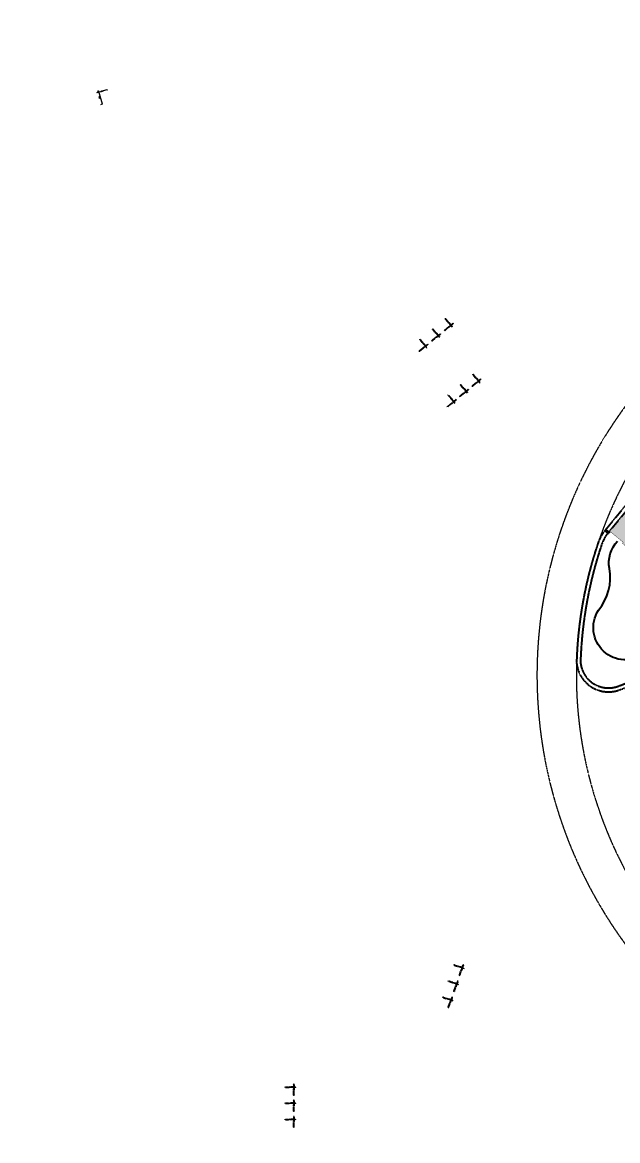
# Model space of a CAD drawing. Header units: millimetres. Extents: x -1307397 to 11565522512, y -626897 to 1138105.
# Drawn here: x -202565 to -111836, y -1316 to 169175 of the extents above; entities that cross this region are included whole.
import ezdxf

# ---------------------------------------------------------------- set-up
doc = ezdxf.new("R2010")
doc.units = ezdxf.units.MM
doc.header["$MEASUREMENT"] = 0
for name, pattern in [('HIDDEN', [0.375, 0.25, -0.125]), ('Xref_NT1+NT2_MBDV Cot vach_220729$0$CENTERX2', [4, 2.5, -0.5, 0.5, -0.5]), ('Xref_NT1+NT2_MBDV Cot vach_220729$0$DASH', [0.35, 0.25, -0.1]), ('Xref_NT1+NT2_MBDV Cot vach_220729$0$HIDDEN', [0.375, 0.25, -0.125]), ('Xref_NT1+NT2_MBDV Cot vach_220729$0$PHANTOMX2', [5, 2.5, -0.5, 0.5, -0.5, 0.5, -0.5])]:
    doc.linetypes.add(name, pattern=pattern)
for name, color, linetype in [('A-FLOR-STRS', 1, 'Continuous'), ('KT-Net manh', 139, 'Continuous'), ('KT-Noi that', 32, 'Continuous'), ('KT-Tuong', 1, 'Continuous'), ('Xref_NT1+NT2_MBDV Cot vach_220729$0$ccu12-Thay', 7, 'Continuous'), ('Xref_NT1+NT2_MBDV Cot vach_220729$0$KC-Betong', 6, 'Continuous'), ('Xref_NT1+NT2_MBDV Cot vach_220729$0$KT-Net manh', 139, 'Continuous'), ('Xref_ST_MBDV Cot vach 30.7.2022$0$ST_MBDV Cot vach 220803$0$Xref_ST_MBDV Cot vach 30.7.2022$0$KT-Tuong', 1, 'Continuous')]:
    doc.layers.add(name, color=color, linetype=linetype)
for name, color, linetype, lineweight in [('Xref_NT1+NT2_MBDV Cot vach_220729$0$KT-Noi that', 36, 'Continuous', 9), ('Xref_NT1+NT2_MBDV Cot vach_220729$0$Level 15', 7, 'Continuous', 0), ('Xref_ST_MBDV Cot vach 30.7.2022$0$KT-Noi that', 36, 'Continuous', 9)]:
    doc.layers.add(name, color=color, linetype=linetype, lineweight=lineweight)
doc.styles.add('DIM', font='vnsimli.shx', dxfattribs={"width": 0.7})
doc.styles.add('Xref_NT1+NT2_MBDV Cot vach_220729$0$DIM', font='vnsimli.shx', dxfattribs={"width": 0.7})
doc.styles.add('Xref_NT1+NT2_MBDV Cot vach_220729$0$xref.N.Cot vach tang N2$0$DIM', font='vnsimli.shx', dxfattribs={"width": 0.7})
doc.styles.add('Xref_ST_MBDV Cot vach 30.7.2022$0$DIM', font='vnsimli.shx', dxfattribs={"width": 0.7})
doc.dimstyles.new('CCU 1-100 A1', dxfattribs={"dimscale": 100, "dimtxt": 2.2, "dimasz": 1, "dimexe": 1, "dimexo": 0, "dimgap": 1, "dimtad": 1, "dimdec": 0, "dimdsep": 46, "dimtxsty": 'DIM', "dimblk1": 'ARCHTICK', "dimblk2": 'ARCHTICK', "dimsah": 1, "dimcen": 0, "dimdle": 1, "dimclrd": 256, "dimclre": 256, "dimclrt": 31, "dimadec": 0, "dimazin": 0, "dimtfac": 1, "dimtdec": 0, "dimtix": 1, "dimtmove": 2, "dimatfit": 3, "dimldrblk": 'ARCHTICK', "dimfxl": 8, "dimtolj": 1, "dimarcsym": 0})
doc.dimstyles.new('Xref_NT1+NT2_MBDV Cot vach_220729$0$CCU 1-100 A1', dxfattribs={"dimscale": 100, "dimtxt": 2.2, "dimasz": 1, "dimexe": 1, "dimexo": 0, "dimgap": 1, "dimtad": 1, "dimdec": 0, "dimdsep": 46, "dimtxsty": 'Xref_NT1+NT2_MBDV Cot vach_220729$0$DIM', "dimblk1": 'Xref_NT1+NT2_MBDV Cot vach_220729$0$_ARCHTICK', "dimblk2": 'Xref_NT1+NT2_MBDV Cot vach_220729$0$_ARCHTICK', "dimsah": 1, "dimcen": 0, "dimdle": 1, "dimclrd": 256, "dimclre": 256, "dimclrt": 31, "dimadec": 0, "dimazin": 0, "dimtfac": 1, "dimtdec": 0, "dimtix": 1, "dimtmove": 2, "dimatfit": 3, "dimldrblk": 'Xref_NT1+NT2_MBDV Cot vach_220729$0$_ARCHTICK', "dimfxl": 8, "dimtolj": 1, "dimarcsym": 0})
doc.dimstyles.new('Xref_NT1+NT2_MBDV Cot vach_220729$0$xref.N.Cot vach tang N2$0$CCU 1-100 A1', dxfattribs={"dimscale": 100, "dimtxt": 2.2, "dimasz": 1, "dimexe": 1, "dimexo": 0, "dimgap": 1, "dimtad": 1, "dimdec": 0, "dimdsep": 46, "dimtxsty": 'Xref_NT1+NT2_MBDV Cot vach_220729$0$xref.N.Cot vach tang N2$0$DIM', "dimblk1": 'Xref_NT1+NT2_MBDV Cot vach_220729$0$xref.N.Cot vach tang N2$0$_ARCHTICK', "dimblk2": 'Xref_NT1+NT2_MBDV Cot vach_220729$0$xref.N.Cot vach tang N2$0$_ARCHTICK', "dimsah": 1, "dimcen": 0, "dimdle": 1, "dimclrd": 256, "dimclre": 256, "dimclrt": 31, "dimadec": 0, "dimazin": 0, "dimtfac": 1, "dimtdec": 0, "dimtix": 1, "dimtmove": 2, "dimatfit": 3, "dimldrblk": 'Xref_NT1+NT2_MBDV Cot vach_220729$0$xref.N.Cot vach tang N2$0$_ARCHTICK', "dimfxl": 8, "dimtolj": 1, "dimarcsym": 0})
doc.dimstyles.new('Xref_ST_MBDV Cot vach 30.7.2022$0$CCU 1-100 A1', dxfattribs={"dimscale": 100, "dimtxt": 2.2, "dimasz": 1, "dimexe": 1, "dimexo": 0, "dimgap": 1, "dimtad": 1, "dimdec": 0, "dimdsep": 46, "dimtxsty": 'Xref_ST_MBDV Cot vach 30.7.2022$0$DIM', "dimblk1": 'Xref_ST_MBDV Cot vach 30.7.2022$0$_ARCHTICK', "dimblk2": 'Xref_ST_MBDV Cot vach 30.7.2022$0$_ARCHTICK', "dimsah": 1, "dimcen": 0, "dimdle": 1, "dimclrd": 256, "dimclre": 256, "dimclrt": 31, "dimadec": 0, "dimazin": 0, "dimtfac": 1, "dimtdec": 0, "dimtix": 1, "dimtmove": 2, "dimatfit": 3, "dimldrblk": 'Xref_ST_MBDV Cot vach 30.7.2022$0$_ARCHTICK', "dimfxl": 8, "dimtolj": 1, "dimarcsym": 0})

# ---------------------------------------------------------------- blocks, each defined once
blk = doc.blocks.new('Xref_NT1+NT2_MBDV Cot vach_220729$0$Luoi truc NT')
at = {"layer": 'Xref_NT1+NT2_MBDV Cot vach_220729$0$Level 15', "color": 240, "linetype": 'Xref_NT1+NT2_MBDV Cot vach_220729$0$DASH', "lineweight": 13, "ltscale": 10, "true_color": 0xed1f24, "elevation": 0, "flags": 128}
blk.add_lwpolyline([(1348755, 125791), (1343211, 146894), (1334802, 149799), (1323306, 141086), (1299857, 123195), (1276240, 106123, 0.6850113), (1309559, -18492), (1330348, -20692), (1371996, -19376), (1378307, -11303), (1348755, 125791)], format="xyb", close=True, dxfattribs=at)
at = {"layer": 'Xref_NT1+NT2_MBDV Cot vach_220729$0$Level 15', "color": 152, "linetype": 'Xref_NT1+NT2_MBDV Cot vach_220729$0$DASH', "lineweight": 13, "ltscale": 10, "true_color": 0x2776bb, "elevation": 0, "flags": 128}
blk.add_lwpolyline([(1342918, 124396), (1338222, 142269), (1335872, 143081), (1326938, 136310), (1303434, 118378), (1279767, 101270, 0.684877), (1310199, -12526), (1330570, -14682), (1368999, -13468), (1371849, -9821)], format="xyb", close=True, dxfattribs=at)
blk = doc.blocks.new('Xref_NT1+NT2_MBDV Cot vach_220729$0$xref.N.Cot vach tang N2$0$_Open90')
at = {"color": 0, "linetype": 'ByBlock', "lineweight": -2}
for p, q in [((0, 0), (-1, 0)), ((-0.5, 0.5), (0, 0)), ((0, 0), (-0.5, -0.5))]:
    blk.add_line(p, q, dxfattribs=at)
blk = doc.blocks.new('*D53')
at = {"layer": 'Defpoints', "color": 0, "transparency": 16777216}
for p in [(-424, -515), (-353, -515, 0), (-353, -2115, 0)]:
    blk.add_point(p, dxfattribs=at)
at = {"layer": 'Xref_NT1+NT2_MBDV Cot vach_220729$0$KT-Noi that', "color": 5, "transparency": 16777216}
for p, q in [((-353, -515), (-474, -515)), ((-424, -565), (-424, -1155)), ((-424, -2065), (-424, -1512)), ((-353, -2115), (-474, -2115))]:
    blk.add_line(p, q, dxfattribs=at)
at = {"layer": 'Xref_NT1+NT2_MBDV Cot vach_220729$0$KT-Noi that', "color": 5, "transparency": 16777216, "xscale": 50, "yscale": 50, "zscale": 50}
for p, rotation in [((-424, -515), 90), ((-424, -2115), 270)]:
    blk.add_blockref('Xref_NT1+NT2_MBDV Cot vach_220729$0$xref.N.Cot vach tang N2$0$_Open90', p, dxfattribs=dict(at, rotation=rotation))
at = {"layer": 'Xref_NT1+NT2_MBDV Cot vach_220729$0$KT-Noi that', "color": 5, "transparency": 16777216, "insert": (-424, -1333), "char_height": 110, "attachment_point": 5, "rotation": 90, "style": 'Xref_NT1+NT2_MBDV Cot vach_220729$0$xref.N.Cot vach tang N2$0$DIM'}
blk.add_mtext('\\A1;1600', dxfattribs=at)
blk = doc.blocks.new('Xref_NT1+NT2_MBDV Cot vach_220729$0$xref.N.Cot vach tang N2$0$_ARCHTICK')
at = {"color": 0, "linetype": 'ByBlock', "const_width": 0.15}
blk.add_lwpolyline([(-0.5, -0.5), (0.5, 0.5)], dxfattribs=at)
blk = doc.blocks.new('*D54')
at = {"layer": 'Defpoints', "color": 0, "transparency": 16777216}
for p in [(-2310, -615), (-2310, -827), (-210, -615)]:
    blk.add_point(p, dxfattribs=at)
at = {"layer": 'Xref_NT1+NT2_MBDV Cot vach_220729$0$KT-Noi that', "color": 5, "transparency": 16777216}
for p, q in [((-2310, -615), (-2310, -877)), ((-260, -827), (-2260, -827)), ((-210, -615), (-210, -877))]:
    blk.add_line(p, q, dxfattribs=at)
at = {"layer": 'Xref_NT1+NT2_MBDV Cot vach_220729$0$KT-Noi that', "color": 5, "transparency": 16777216, "xscale": 50, "yscale": 50, "zscale": 50, "rotation": 180}
blk.add_blockref('Xref_NT1+NT2_MBDV Cot vach_220729$0$xref.N.Cot vach tang N2$0$_Open90', (-2310, -827), dxfattribs=at)
at = {"layer": 'Xref_NT1+NT2_MBDV Cot vach_220729$0$KT-Noi that', "color": 5, "transparency": 16777216, "xscale": 50, "yscale": 50, "zscale": 50}
blk.add_blockref('Xref_NT1+NT2_MBDV Cot vach_220729$0$xref.N.Cot vach tang N2$0$_Open90', (-210, -827), dxfattribs=at)
at = {"layer": 'Xref_NT1+NT2_MBDV Cot vach_220729$0$KT-Noi that', "color": 5, "transparency": 16777216, "insert": (-1260, -722), "char_height": 110, "attachment_point": 5, "style": 'Xref_NT1+NT2_MBDV Cot vach_220729$0$xref.N.Cot vach tang N2$0$DIM'}
blk.add_mtext('\\A1;2100', dxfattribs=at)
blk = doc.blocks.new('Xref_NT1+NT2_MBDV Cot vach_220729$0$_Open90')
at = {"color": 0, "linetype": 'ByBlock', "lineweight": -2}
for p, q in [((0, 0), (-1, 0)), ((-0.5, 0.5), (0, 0)), ((0, 0), (-0.5, -0.5))]:
    blk.add_line(p, q, dxfattribs=at)
blk = doc.blocks.new('*D103')
at = {"layer": 'Defpoints', "color": 5, "transparency": 16777216}
for p, q in [((1162, 1565), (1450, 1913)), ((2054, 2644), (1677, 2188)), ((2154, 2626), (2047, 2714)), ((1170, 1493), (1092, 1558))]:
    blk.add_line(p, q, dxfattribs=at)
at = {"layer": 'Defpoints', "color": 0, "transparency": 16777216}
for p in [(2154, 2626, 0), (1130, 1526), (1170, 1493, 0)]:
    blk.add_point(p, dxfattribs=at)
at = {"layer": 'Defpoints', "color": 5, "transparency": 16777216, "xscale": 50, "yscale": 50, "zscale": 50}
for p, rotation in [((2086, 2683), 50.44882673748346), ((1130, 1526), 230.4488267374834)]:
    blk.add_blockref('Xref_NT1+NT2_MBDV Cot vach_220729$0$_Open90', p, dxfattribs=dict(at, rotation=rotation))
at = {"layer": 'Defpoints', "color": 5, "transparency": 16777216, "insert": (1563, 2050), "char_height": 110, "attachment_point": 5, "rotation": 50.44883, "style": 'Xref_NT1+NT2_MBDV Cot vach_220729$0$DIM'}
blk.add_mtext('\\A1;1500', dxfattribs=at)
blk = doc.blocks.new('Xref_NT1+NT2_MBDV Cot vach_220729$0$_ARCHTICK')
at = {"color": 0, "linetype": 'ByBlock', "const_width": 0.15}
blk.add_lwpolyline([(-0.5, -0.5), (0.5, 0.5)], dxfattribs=at)
blk = doc.blocks.new('*D104')
at = {"layer": 'Defpoints', "color": 5, "transparency": 16777216}
for p, q in [((1679, 2825), (1602, 2732)), ((1672, 2738), (2113, 2374)), ((2829, 1783), (2388, 2147)), ((2913, 1806), (2836, 1713))]:
    blk.add_line(p, q, dxfattribs=at)
at = {"layer": 'Defpoints', "color": 0, "transparency": 16777216}
for p in [(1679, 2825, 0), (2868, 1751), (2913, 1806, 0)]:
    blk.add_point(p, dxfattribs=at)
at = {"layer": 'Defpoints', "color": 5, "transparency": 16777216, "xscale": 50, "yscale": 50, "zscale": 50}
for p, rotation in [((1634, 2770), 140.4488267374835), ((2868, 1751), 320.4488267374835)]:
    blk.add_blockref('Xref_NT1+NT2_MBDV Cot vach_220729$0$_Open90', p, dxfattribs=dict(at, rotation=rotation))
at = {"layer": 'Defpoints', "color": 5, "transparency": 16777216, "insert": (2251, 2261), "char_height": 110, "attachment_point": 5, "rotation": 320.44883, "style": 'Xref_NT1+NT2_MBDV Cot vach_220729$0$DIM'}
blk.add_mtext('\\A1;1600', dxfattribs=at)
blk = doc.blocks.new('_Open90')
at = {"color": 0, "linetype": 'ByBlock', "lineweight": -2}
for p, q in [((0, 0), (-1, 0)), ((-0.5, 0.5), (0, 0)), ((0, 0), (-0.5, -0.5))]:
    blk.add_line(p, q, dxfattribs=at)
blk = doc.blocks.new('*D79')
at = {"layer": 'Defpoints', "color": 5, "transparency": 16777216}
for p, q in [((-2230, 1494), (-2230, 1596)), ((-2180, 1546), (-1728, 1546)), ((-780, 1546), (-1372, 1546)), ((-730, 1457), (-730, 1596))]:
    blk.add_line(p, q, dxfattribs=at)
at = {"layer": 'Defpoints', "color": 0, "transparency": 16777216}
for p in [(-2230, 1546), (-2230, 1494, 0), (-730, 1457, 0)]:
    blk.add_point(p, dxfattribs=at)
at = {"layer": 'Defpoints', "color": 5, "transparency": 16777216, "xscale": 50, "yscale": 50, "zscale": 50, "rotation": 180}
blk.add_blockref('_Open90', (-2230, 1546), dxfattribs=at)
at = {"layer": 'Defpoints', "color": 5, "transparency": 16777216, "xscale": 50, "yscale": 50, "zscale": 50}
blk.add_blockref('_Open90', (-730, 1546), dxfattribs=at)
at = {"layer": 'Defpoints', "color": 5, "transparency": 16777216, "insert": (-1550, 1546), "char_height": 110, "attachment_point": 5, "style": 'DIM'}
blk.add_mtext('\\A1;1500', dxfattribs=at)
blk = doc.blocks.new('_ARCHTICK')
at = {"color": 0, "linetype": 'ByBlock', "const_width": 0.15}
blk.add_lwpolyline([(-0.5, -0.5), (0.5, 0.5)], dxfattribs=at)
blk = doc.blocks.new('*D80')
at = {"layer": 'Defpoints', "color": 5, "transparency": 16777216}
for p, q in [((-879, 1950), (-1000, 1950)), ((-950, 1900), (-950, 1328)), ((-879, 350), (-1000, 350)), ((-950, 400), (-950, 972))]:
    blk.add_line(p, q, dxfattribs=at)
at = {"layer": 'Defpoints', "color": 0, "transparency": 16777216}
for p in [(-879, 1950, 0), (-950, 350), (-879, 350, 0)]:
    blk.add_point(p, dxfattribs=at)
at = {"layer": 'Defpoints', "color": 5, "transparency": 16777216, "xscale": 50, "yscale": 50, "zscale": 50}
for p, rotation in [((-950, 1950), 90), ((-950, 350), 270)]:
    blk.add_blockref('_Open90', p, dxfattribs=dict(at, rotation=rotation))
at = {"layer": 'Defpoints', "color": 5, "transparency": 16777216, "insert": (-950, 1150), "char_height": 110, "attachment_point": 5, "rotation": 90, "style": 'DIM'}
blk.add_mtext('\\A1;1600', dxfattribs=at)
blk = doc.blocks.new('Xref_ST_MBDV Cot vach 30.7.2022$0$_Open90')
at = {"color": 0, "linetype": 'ByBlock', "lineweight": -2}
for p, q in [((0, 0), (-1, 0)), ((-0.5, 0.5), (0, 0)), ((0, 0), (-0.5, -0.5))]:
    blk.add_line(p, q, dxfattribs=at)
blk = doc.blocks.new('*D28')
at = {"layer": 'Defpoints', "color": 5, "transparency": 16777216}
for p, q in [((-2230, 1494), (-2230, 1596)), ((-2180, 1546), (-1728, 1546)), ((-780, 1546), (-1372, 1546)), ((-730, 1457), (-730, 1596))]:
    blk.add_line(p, q, dxfattribs=at)
at = {"layer": 'Defpoints', "color": 0, "transparency": 16777216}
for p in [(-2230, 1546), (-2230, 1494, 0), (-730, 1457, 0)]:
    blk.add_point(p, dxfattribs=at)
at = {"layer": 'Defpoints', "color": 5, "transparency": 16777216, "xscale": 50, "yscale": 50, "zscale": 50, "rotation": 180}
blk.add_blockref('Xref_ST_MBDV Cot vach 30.7.2022$0$_Open90', (-2230, 1546), dxfattribs=at)
at = {"layer": 'Defpoints', "color": 5, "transparency": 16777216, "xscale": 50, "yscale": 50, "zscale": 50}
blk.add_blockref('Xref_ST_MBDV Cot vach 30.7.2022$0$_Open90', (-730, 1546), dxfattribs=at)
at = {"layer": 'Defpoints', "color": 5, "transparency": 16777216, "insert": (-1550, 1546), "char_height": 110, "attachment_point": 5, "style": 'Xref_ST_MBDV Cot vach 30.7.2022$0$DIM'}
blk.add_mtext('\\A1;1500', dxfattribs=at)
blk = doc.blocks.new('Xref_ST_MBDV Cot vach 30.7.2022$0$_ARCHTICK')
at = {"color": 0, "linetype": 'ByBlock', "const_width": 0.15}
blk.add_lwpolyline([(-0.5, -0.5), (0.5, 0.5)], dxfattribs=at)
blk = doc.blocks.new('*D29')
at = {"layer": 'Defpoints', "color": 5, "transparency": 16777216}
for p, q in [((-879, 1950), (-1000, 1950)), ((-950, 1900), (-950, 1328)), ((-879, 350), (-1000, 350)), ((-950, 400), (-950, 972))]:
    blk.add_line(p, q, dxfattribs=at)
at = {"layer": 'Defpoints', "color": 0, "transparency": 16777216}
for p in [(-879, 1950, 0), (-950, 350), (-879, 350, 0)]:
    blk.add_point(p, dxfattribs=at)
at = {"layer": 'Defpoints', "color": 5, "transparency": 16777216, "xscale": 50, "yscale": 50, "zscale": 50}
for p, rotation in [((-950, 1950), 90), ((-950, 350), 270)]:
    blk.add_blockref('Xref_ST_MBDV Cot vach 30.7.2022$0$_Open90', p, dxfattribs=dict(at, rotation=rotation))
at = {"layer": 'Defpoints', "color": 5, "transparency": 16777216, "insert": (-950, 1150), "char_height": 110, "attachment_point": 5, "rotation": 90, "style": 'Xref_ST_MBDV Cot vach 30.7.2022$0$DIM'}
blk.add_mtext('\\A1;1600', dxfattribs=at)
blk = doc.blocks.new('Xref_NT1+NT2_MBDV Cot vach_220729$0$TMCC')
at = {"layer": 'Xref_NT1+NT2_MBDV Cot vach_220729$0$KT-Noi that', "color": 5}
dim = blk.add_linear_dim(base=(-2310, -826.7, 0), p1=(-210, -615, 0), p2=(-2310, -615, 0), angle=180, dimstyle='Xref_NT1+NT2_MBDV Cot vach_220729$0$xref.N.Cot vach tang N2$0$CCU 1-100 A1', override={"dimscale": 50, "dimblk1": 'Xref_NT1+NT2_MBDV Cot vach_220729$0$xref.N.Cot vach tang N2$0$_Open90', "dimblk2": 'Xref_NT1+NT2_MBDV Cot vach_220729$0$xref.N.Cot vach tang N2$0$_Open90', "dimclrd": 5, "dimclre": 5, "dimclrt": 5, "dimlwd": 65535, "dimlwe": 65535}, dxfattribs=at)
dim.commit()
dim.dimension.update_dxf_attribs({"geometry": '*D54', "text_midpoint": (-1260, -721.7, 0)})
dim = blk.add_linear_dim(base=(-424.2, -515, 0), p1=(-353.1, -2115, 0), p2=(-353.1, -515, 0), angle=270, dimstyle='Xref_NT1+NT2_MBDV Cot vach_220729$0$xref.N.Cot vach tang N2$0$CCU 1-100 A1', override={"dimscale": 50, "dimblk1": 'Xref_NT1+NT2_MBDV Cot vach_220729$0$xref.N.Cot vach tang N2$0$_Open90', "dimblk2": 'Xref_NT1+NT2_MBDV Cot vach_220729$0$xref.N.Cot vach tang N2$0$_Open90', "dimclrd": 5, "dimclre": 5, "dimclrt": 5, "dimlwd": 65535, "dimlwe": 65535}, dxfattribs=at)
dim.commit()
dim.dimension.update_dxf_attribs({"geometry": '*D53', "text_midpoint": (-424.2, -1333.3, 0), "dimtype": 128})
blk = doc.blocks.new('A$C4DAF2025')
at = {"layer": 'Xref_NT1+NT2_MBDV Cot vach_220729$0$KT-Net manh'}
for p, q in [((-31.8, 1617, 0), (552.4, 1134.5, 0)), ((-20.4, 1630.9, 0), (554.5, 1156.1, 0)), ((552.4, 1134.5, 0), (554.3, 1136.8, 0)), ((554.3, 1136.8, 0), (556.7, 1134.9, 0)), ((813.5, 1372.8, 0), (554.5, 1156.1, 0)), ((827.7, 1361.1, 0), (556.7, 1134.9, 0)), ((762.6, 1479.7, 0), (1765, 651.9, 0)), ((1636.2, 693.4, 0), (1465.3, 384.5, 0)), ((1467.6, 382.6, 0), (1465.3, 384.5, 0)), ((1465.7, 380.3, 0), (1467.6, 382.6, 0)), ((1972.9, -38.6, 0), (1465.7, 380.3, 0)), ((1650.4, 681.7, 0), (1486.6, 386.4, 0)), ((1984.4, -24.7, 0), (1486.6, 386.4, 0))]:
    blk.add_line(p, q, dxfattribs=at)
at = {"layer": 'Xref_NT1+NT2_MBDV Cot vach_220729$0$KT-Net manh', "const_width": 2, "elevation": 0}
for points in [[(554.3, 1136.8), (554.5, 1156.1)], [(1467.6, 382.6), (1486.6, 386.4)]]:
    blk.add_lwpolyline(points, dxfattribs=at)
at = {"layer": 'Xref_NT1+NT2_MBDV Cot vach_220729$0$KT-Net manh', "ltscale": 2, "elevation": 0}
for points in [[(833.3, 1408.3), (839.7, 1416), (878.3, 1384.2), (846.4, 1345.7), (807.9, 1377.5), (814.2, 1385.2), (821.9, 1378.8), (820.9, 1377.6), (814.4, 1382.9), (810.1, 1377.7), (846.2, 1347.9), (876, 1384), (839.9, 1413.8), (835.6, 1408.5), (842.1, 1403.2), (841, 1402)], [(1681.5, 707.9), (1687.9, 715.6), (1649.3, 747.4), (1617.5, 708.9), (1656, 677), (1662.4, 684.8), (1654.7, 691.1), (1653.7, 689.9), (1660.1, 684.5), (1655.8, 679.3), (1619.7, 709.1), (1649.5, 745.2), (1685.6, 715.4), (1681.3, 710.1), (1674.8, 715.5), (1673.8, 714.3)]]:
    blk.add_lwpolyline(points, close=True, dxfattribs=at)
at = {"layer": 'Xref_NT1+NT2_MBDV Cot vach_220729$0$KT-Noi that', "linetype": 'Continuous', "ltscale": 2}
for p, q in [((610.4, 1735.1), (572.2, 1688.9)), ((2044.5, 550.7), (610.4, 1735.1)), ((629.5, 1758.3), (667.7, 1804.5)), ((2063.6, 573.9), (629.5, 1758.3)), ((2101.9, 620.1), (667.7, 1804.5)), ((744, 1741.5), (1769.2, 2982.9)), ((818.9, 1783.4), (1774, 2940)), ((818.9, 1783.4), (1050.2, 1592.4)), ((1769.2, 2982.9), (3050.7, 1924.6)), ((1774, 2940), (3007.7, 1921.2)), ((2025.5, 683.2), (3050.7, 1924.6)), ((2052.6, 764.6), (3007.7, 1921.2)), ((572.2, 1688.9), (865.2, 1446.9)), ((911.8, 1471.9), (892.5, 1448.6)), ((1709.9, 773.6), (892.5, 1448.6)), ((1678, 782.1), (906.9, 1418.9)), ((1729.1, 797), (911.8, 1471.9)), ((955.8, 1517.3), (977.4, 1543.5)), ((1765.4, 848.7), (955.8, 1517.3)), ((1787, 874.9), (977.4, 1543.5)), ((999.2, 1530.7), (1050.2, 1592.4)), ((1320.5, 1134.4), (1301.2, 1111.1)), ((1382.2, 1209.2), (1360.6, 1183)), ((1729.1, 797), (1709.9, 773.6)), ((2006.3, 504.5), (1713.3, 746.4)), ((1765.4, 848.7), (1787, 874.9)), ((1770.3, 893.9), (1821.2, 955.6)), ((2052.6, 764.6), (1821.2, 955.6)), ((2044.5, 550.7), (2006.3, 504.5)), ((2063.6, 573.9), (2101.9, 620.1))]:
    blk.add_line(p, q, dxfattribs=at)
at = {"layer": 'Xref_NT1+NT2_MBDV Cot vach_220729$0$KT-Noi that', "linetype": 'Xref_NT1+NT2_MBDV Cot vach_220729$0$HIDDEN', "ltscale": 500}
for p, q in [((705.8, 1695.2), (3050.7, 1924.6)), ((1987.3, 636.9), (1769.2, 2982.9)), ((3041.7, 2197.9), (2265, 2670.7)), ((2347.7, 2771), (2958.9, 2097.7))]:
    blk.add_line(p, q, dxfattribs=at)
at = {"layer": 'Xref_NT1+NT2_MBDV Cot vach_220729$0$KT-Noi that', "linetype": 'Continuous'}
for p, q in [((1135.8, 2374.4), (1159.6, 2403.4)), ((1139.6, 2371.3), (1135.8, 2374.4)), ((1143.8, 2371.7), (1165, 2392.4)), ((1183.5, 2432.3), (1159.6, 2403.4)), ((1179.8, 2384), (1169.2, 2392.8)), ((1187.8, 2424.9), (1171.4, 2400.2)), ((1182.4, 2387.2), (1171.8, 2396)), ((1203.5, 2360.7), (1181.1, 2379.1)), ((1187.4, 2429.1), (1183.5, 2432.3)), ((1209.9, 2368.4), (1187.5, 2386.8)), ((1204.9, 2360.8), (1207.4, 2363.9)), ((1210, 2367), (1207.4, 2363.9)), ((2232.4, 2725.5), (2250.9, 2748)), ((2234.9, 2723.5), (2232.4, 2725.5)), ((2234.9, 2723.5), (2253.4, 2745.9)), ((2296.3, 2718.5), (2262.1, 2746.8)), ((2298.4, 2721), (2264.1, 2749.2)), ((2287.8, 2792.6), (2269.3, 2770.2)), ((2304.8, 2728.7), (2270.5, 2756.9)), ((2290.3, 2790.6), (2271.7, 2768.1)), ((2306.8, 2731.1), (2272.6, 2759.4)), ((2290.3, 2790.6), (2287.8, 2792.6)), ((2305.2, 2724.4), (2302.6, 2721.4)), ((2307.6, 2722.4), (2305.1, 2719.3)), ((3001.6, 2149.3), (2999, 2146.2)), ((2999.9, 2137.5), (3034.1, 2109.2)), ((3004, 2147.3), (3001.5, 2144.2)), ((3001.9, 2140), (3036.1, 2111.7)), ((3008.3, 2147.7), (3042.5, 2119.4)), ((3010.3, 2150.1), (3044.5, 2121.9)), ((3016.4, 2078.1), (3034.9, 2100.5)), ((3018.9, 2076), (3037.4, 2098.5)), ((3071.8, 2145.1), (3053.3, 2122.7)), ((3074.3, 2143.1), (3055.7, 2120.7)), ((2546.5, 1252.8), (2549.1, 1255.9)), ((2546.7, 1251.4), (2569, 1232.9)), ((2551.6, 1259), (2549.1, 1255.9)), ((2553, 1259.1), (2575.4, 1240.7)), ((2568.8, 1194.9), (2585.1, 1219.6)), ((2569.2, 1190.7), (2573, 1187.5)), ((2573, 1187.5), (2596.9, 1216.4)), ((2574.1, 1232.6), (2584.7, 1223.8)), ((2576.7, 1235.8), (2587.3, 1227)), ((2612.7, 1248.1), (2591.6, 1227.4)), ((2620.8, 1245.3), (2596.9, 1216.4)), ((2616.9, 1248.5), (2620.8, 1245.3))]:
    blk.add_line(p, q, dxfattribs=at)
at = {"layer": 'Xref_NT1+NT2_MBDV Cot vach_220729$0$KT-Noi that', "linetype": 'Xref_NT1+NT2_MBDV Cot vach_220729$0$CENTERX2'}
for p, q in [((2053.9, 2157.7), (2184.5, 2049.8)), ((1633.7, 1648.8), (1764.2, 1540.9))]:
    blk.add_line(p, q, dxfattribs=at)
at = {"layer": 'Xref_NT1+NT2_MBDV Cot vach_220729$0$KT-Noi that', "linetype": 'Xref_NT1+NT2_MBDV Cot vach_220729$0$PHANTOMX2'}
for points in [[(1786.8, 1755.7), (1842.3, 1709.9), (1613.1, 1432.3), (1557.6, 1478.1)], [(2207.1, 2264.6), (2262.6, 2218.8), (2033.4, 1941.2), (1977.9, 1987)], [(2522, 2589.4), (2830.5, 2334.7), (2784.6, 2279.2), (2476.2, 2533.9)]]:
    blk.add_lwpolyline(points, close=True, dxfattribs=at)
at = {"layer": 'Xref_NT1+NT2_MBDV Cot vach_220729$0$KT-Noi that', "linetype": 'Continuous', "ltscale": 2}
for points in [[(2347.7, 2771), (2265, 2670.7), (2958.9, 2097.7), (3041.7, 2197.9)], [(849.3, 1427.6), (874.7, 1458.4), (913.3, 1426.6), (887.8, 1395.8)], [(1697.4, 727.2), (1722.9, 758), (1684.3, 789.8), (1658.9, 759)]]:
    blk.add_lwpolyline(points, close=True, dxfattribs=at)
at = {"layer": 'Xref_NT1+NT2_MBDV Cot vach_220729$0$KT-Noi that', "linetype": 'Continuous'}
for centre, radius, start, end in [((1141.5, 2373.6), 3, 230.448827, 320.448827), ((1167.3, 2390.5), 3, 50.448827, 140.448827), ((1173.7, 2398.3), 3, 140.448827, 230.448827), ((1176, 2380.4), 5.25, 346.118548, 43.76611), ((1185.3, 2391.6), 5.25, 237.131543, 294.779106), ((1185.5, 2426.8), 3, 320.448827, 50.448827), ((1204.1, 2361.4), 1, 230.448827, 320.448827), ((1209.2, 2367.6), 1, 320.448827, 50.448827), ((2258.2, 2742), 9.4, 50.448827, 140.448827), ((2258.2, 2742), 6.2, 50.448827, 140.448827), ((2276.5, 2764.2), 9.4, 140.448827, 230.448827), ((2276.5, 2764.2), 6.2, 140.448827, 230.448827), ((2300.3, 2723.3), 6.2, 230.448827, 320.448827), ((2300.3, 2723.3), 3, 230.448827, 320.448827), ((2302.8, 2726.4), 3, 320.448827, 50.448827), ((2302.8, 2726.4), 6.2, 320.448827, 50.448827), ((3003.8, 2142.3), 6.2, 140.448827, 230.448827), ((3003.8, 2142.3), 3, 140.448827, 230.448827), ((3006.4, 2145.4), 6.2, 50.448827, 140.448827), ((3006.4, 2145.4), 3, 50.448827, 140.448827), ((3030.1, 2104.4), 6.2, 320.448827, 50.448827), ((3030.1, 2104.4), 9.4, 320.448827, 50.448827), ((3048.5, 2126.7), 9.4, 230.448827, 320.448827), ((3048.5, 2126.7), 6.2, 230.448827, 320.448827), ((2547.3, 1252.2), 1, 140.448827, 230.448827), ((2552.4, 1258.3), 1, 50.448827, 140.448827), ((2571.1, 1193), 3, 140.448827, 230.448827), ((2571.2, 1228.2), 5.25, 57.131543, 114.779106), ((2580.5, 1239.4), 5.25, 166.118548, 223.76611), ((2582.8, 1221.5), 3, 320.448827, 50.448827), ((2589.2, 1229.3), 3, 230.448827, 320.448827), ((2615, 1246.2), 3, 50.448827, 140.448827)]:
    blk.add_arc(centre, radius, start, end, dxfattribs=at)
at = {"layer": 'Defpoints', "color": 5}
for base, p1, p2, angle, picture, middle in [((1130.5, 1526.1, 0), (2154, 2626.2), (1170.3, 1493.2), 230.448827, '*D103', (1563.4, 2050.3, 0)), ((2867.5, 1751.4, 0), (1679.1, 2825.1), (2912.8, 1806.2), 140.448827, '*D104', (2250.7, 2260.8, 0))]:
    dim = blk.add_linear_dim(base=base, p1=p1, p2=p2, angle=angle, dimstyle='Xref_NT1+NT2_MBDV Cot vach_220729$0$CCU 1-100 A1', override={"dimscale": 50, "dimblk1": 'Xref_NT1+NT2_MBDV Cot vach_220729$0$_Open90', "dimblk2": 'Xref_NT1+NT2_MBDV Cot vach_220729$0$_Open90', "dimclrd": 5, "dimclre": 5, "dimclrt": 5, "dimlwd": 65535, "dimlwe": 65535}, dxfattribs=at)
    dim.commit()
    dim.dimension.update_dxf_attribs({"geometry": picture, "text_midpoint": middle, "dimtype": 128})
blk = doc.blocks.new('TM 1000kg')
at = {"layer": 'Defpoints', "color": 5}
for base, p1, p2, angle, picture, middle in [((-950.2, 350), (-879.1, 1950, 0), (-879.1, 350, 0), 90, '*D80', (-950.2, 1150)), ((-2230, 1545.8), (-730, 1457.2, 0), (-2230, 1494.3, 0), 180, '*D79', (-1550.1, 1545.8))]:
    dim = blk.add_linear_dim(base=base, p1=p1, p2=p2, angle=angle, dimstyle='CCU 1-100 A1', override={"dimscale": 50, "dimblk1": 'Open90', "dimblk2": 'Open90', "dimclrd": 5, "dimclre": 5, "dimclrt": 5, "dimlwd": 65535, "dimlwe": 65535}, dxfattribs=at)
    dim.commit()
    dim.dimension.update_dxf_attribs({"geometry": picture, "text_midpoint": middle, "dimtype": 128})
blk = doc.blocks.new('Xref_ST_MBDV Cot vach 30.7.2022$0$TM 1000kg')
at = {"layer": 'Defpoints', "color": 5}
for base, p1, p2, angle, picture, middle in [((-950.2, 350), (-879.1, 1950, 0), (-879.1, 350, 0), 90, '*D29', (-950.2, 1150)), ((-2230, 1545.8), (-730, 1457.2, 0), (-2230, 1494.3, 0), 180, '*D28', (-1550.1, 1545.8))]:
    dim = blk.add_linear_dim(base=base, p1=p1, p2=p2, angle=angle, dimstyle='Xref_ST_MBDV Cot vach 30.7.2022$0$CCU 1-100 A1', override={"dimscale": 50, "dimblk1": 'Xref_ST_MBDV Cot vach 30.7.2022$0$_Open90', "dimblk2": 'Xref_ST_MBDV Cot vach 30.7.2022$0$_Open90', "dimclrd": 5, "dimclre": 5, "dimclrt": 5, "dimlwd": 65535, "dimlwe": 65535}, dxfattribs=at)
    dim.commit()
    dim.dimension.update_dxf_attribs({"geometry": picture, "text_midpoint": middle, "dimtype": 128})

msp = doc.modelspace()

# ---------------------------------------------------------------- hatches: boundary and pattern name
at = {"layer": 'KT-Net manh'}
h = msp.add_hatch(dxfattribs=at)
h.set_pattern_fill('AR-PARQ1', color=256, scale=100)
h.set_pattern_definition([(90, (-222977.9, -18736.5), (-1200, 1200), [1200, -1200]), (90, (-222777.9, -18736.5), (-1200, 1200), [1200, -1200]), (90, (-222577.9, -18736.5), (-1200, 1200), [1200, -1200]), (90, (-222377.9, -18736.5), (-1200, 1200), [1200, -1200]), (90, (-222177.9, -18736.5), (-1200, 1200), [1200, -1200]), (90, (-221977.9, -18736.5), (-1200, 1200), [1200, -1200]), (90, (-221777.9, -18736.5), (-1200, 1200), [1200, -1200]), (0, (-222977.9, -17536.5), (1200, -1200), [1200, -1200]), (0, (-222977.9, -17336.5), (1200, -1200), [1200, -1200]), (0, (-222977.9, -17136.5), (1200, -1200), [1200, -1200]), (0, (-222977.9, -16936.5), (1200, -1200), [1200, -1200]), (0, (-222977.9, -16736.5), (1200, -1200), [1200, -1200]), (0, (-222977.9, -16536.5), (1200, -1200), [1200, -1200]), (0, (-222977.9, -16336.5), (1200, -1200), [1200, -1200])])
edge = h.paths.add_edge_path()
edge.add_arc((-849321.9, 757434.7), 991677.7, 320.1955538, 320.3628568)
edge.add_arc((-77564, 117441.9), 10932.3, 116.870412, 137.552624, ccw=False)
edge.add_arc((-79909.8, 122481.1), 5380.2, 84.609287, 118.842492, ccw=False)
edge.add_arc((-80012.9, 122471.2), 5400.7, 44.402083, 83.529473, ccw=False)
edge.add_line((-76154.4, 126250), (-74924.7, 125234.5))
edge.add_line((-74924.7, 125234.5), (-75879.8, 124077.9))
edge.add_line((-75879.8, 124077.9), (-79041.2, 126688.6))
edge.add_line((-79041.2, 126688.6), (-103429.3, 97157.2))
edge.add_line((-103429.3, 97157.2), (-94832.1, 90057.2))
edge.add_line((-94832.1, 90057.2), (-96105.6, 88515.1))
edge.add_line((-96105.6, 88515.1), (-104702.9, 95615.1))
edge.add_line((-104702.9, 95615.1), (-110179.1, 88984))
edge.add_line((-110179.1, 88984), (-111104.3, 89748.1))
edge.add_line((-111104.3, 89748.1), (-110977, 89902.3))
edge.add_line((-110977, 89902.3), (-112904.6, 91494.3))
edge.add_line((-112904.6, 91494.3), (-113032, 91340))
edge.add_line((-113032, 91340), (-113189.6, 91470.2))
edge.add_line((-113189.6, 91470.2), (-87481.5, 122593))
h.paths.add_polyline_path([(-101536.4, 103375.5), (-101281.7, 103683.9), (-99354, 102092), (-99608.7, 101783.5)], flags=16)
h.paths.add_polyline_path([(-108065.2, 97354.3), (-107301.1, 98279.5), (-106375.8, 97515.4), (-107139.9, 96590.2)], flags=16)
h.paths.add_polyline_path([(-97367.5, 110308), (-96603.4, 111233.3), (-95678.1, 110469.2), (-96442.2, 109543.9)], flags=16)
h.paths.add_polyline_path([(-91764, 117093.3), (-91509.2, 117401.7), (-89581.6, 115809.8), (-89836.3, 115501.4)], flags=16)
h.paths.add_polyline_path([(-83724.8, 124551.7), (-83470.1, 124860.1), (-82159.8, 123778), (-82414.4, 123469.7)], flags=16)

# ---------------------------------------------------------------- linework, layer by layer
at = {"layer": 'A-FLOR-STRS', "extrusion": (9.25827e-09, -2.86766e-08, 1), "elevation": 0}
msp.add_lwpolyline([(-98135.2, 78777.8, -0.32943114), (-103226.3, 74376.5, 0.12564182), (-107700.3, 72945.1, -0.83158372), (-114771.1, 79542.1, 0.22926369), (-113099.5, 85905.3, -0.23015303), (-111845.7, 90100.4)], format="xyb", dxfattribs=at)
at = {"layer": 'KT-Net manh', "color": 3, "linetype": 'Xref_NT1+NT2_MBDV Cot vach_220729$0$CENTERX2', "ltscale": 2, "const_width": 50}
msp.add_lwpolyline([(-87481.5, 122593, 0.00073), (-85631, 124820.3, -0.09048895), (-82505.2, 127193.9, -0.15049144), (-79404.3, 127837.5, -0.17240374), (-76154.4, 126250), (-74924.7, 125234.5), (-75879.8, 124077.9), (-79041.2, 126688.6), (-103429.3, 97157.2), (-94832.1, 90057.2), (-96105.6, 88515.1), (-104702.9, 95615.1), (-110179.1, 88984), (-111104.3, 89748.1), (-110977, 89902.3), (-112904.6, 91494.3), (-113032, 91340), (-113189.6, 91470.2), (-87481.5, 122593)], format="xyb", dxfattribs=at)
at = {"layer": 'KT-Tuong'}
for p, q in [((-113159.5, 91185.4, 0), (-113780.5, 91698.3, 0)), ((-113032.1, 91339.6, 0), (-113653.2, 91852.5, 0))]:
    msp.add_line(p, q, dxfattribs=at)
at = {"layer": 'Xref_NT1+NT2_MBDV Cot vach_220729$0$ccu12-Thay', "linetype": 'HIDDEN', "ltscale": 25, "elevation": 0}
for points in [[(-59981.3, 107587.4, 0.33307828), (-61725.2, 115112.2), (-75994.5, 126896.4, 0.2778331), (-81798.3, 128158.9, 0.06379955), (-84216, 126862.3, 0.05390391), (-86083.7, 125214), (-88547.2, 122244.5), (-113995.3, 91438.2, 0.07250166), (-114929.1, 89493.6, 0.05029249), (-117686.2, 77111.4, 0.02229968), (-118097.8, 71632.8, 0.4964024), (-111586.4, 67387.1), (-102943.5, 70671.7, 0.08126423), (-99030.2, 73116.6), (-92449.3, 81085.5), (-90284.3, 83707.1), (-78314.9, 98206, -0.41421356), (-77753.4, 98259.5), (-69577.5, 91507.6, 0.4147016), (-65913, 91860.2), (-61205.8, 97560.1)], [(-60530.3, 107829.5, 0.3329429), (-62109.5, 114651.5), (-76392.2, 126446.7, 0.27826473), (-81594.8, 127594.4, 0.06355428), (-83868.5, 126373.1, 0.05361269), (-85631.1, 124819.8), (-88085, 121861.9), (-113513.6, 91079.3, 0.07162818), (-114357.9, 89309.9, 0.05031291), (-117090.4, 77040.4, 0.02217052), (-117497.1, 71646, 0.49383424), (-111794, 67950.1), (-103166.1, 71229, 0.08020954), (-99461.9, 73536.2), (-92911.9, 81467.5), (-90746.9, 84089.1), (-78777.6, 98588, -0.41421356), (-77371.3, 98722.1), (-69195.5, 91970.2, 0.41477001), (-66375.9, 92241.9), (-61668.4, 97942.2)]]:
    msp.add_lwpolyline(points, format="xyb", dxfattribs=at)

# ---------------------------------------------------------------- block references
at = {"layer": 'KT-Noi that', "xscale": -1, "rotation": 50.44882673720985}
for p in [(137840.5, 121278.9, 0), (139768.1, 119687, 0), (141695.8, 118095.1, 0)]:
    msp.add_blockref('TM 1000kg', p, dxfattribs=at)
at = {"layer": 'Xref_NT1+NT2_MBDV Cot vach_220729$0$KC-Betong'}
msp.add_blockref('Xref_NT1+NT2_MBDV Cot vach_220729$0$Luoi truc NT', (-1371996.4, 19375.9), dxfattribs=at)
at = {"layer": 'Xref_NT1+NT2_MBDV Cot vach_220729$0$KT-Noi that', "xscale": -1, "rotation": 254.2212204098468}
msp.add_blockref('Xref_NT1+NT2_MBDV Cot vach_220729$0$TMCC', (191814.8, 158724.8), dxfattribs=at)
at = {"layer": 'Xref_ST_MBDV Cot vach 30.7.2022$0$KT-Noi that', "xscale": -1, "rotation": 19.04679309956865}
for p in [(135133, 23262.4), (135981.5, 20804.7), (136830, 18347)]:
    msp.add_blockref('Xref_ST_MBDV Cot vach 30.7.2022$0$TM 1000kg', p, dxfattribs=at)
at = {"layer": 'Xref_ST_MBDV Cot vach 30.7.2022$0$KT-Noi that', "xscale": -1}
for p in [(160253.8, 5280, 0), (160253.8, 2830, 0), (160253.8, 380, 0)]:
    msp.add_blockref('Xref_ST_MBDV Cot vach 30.7.2022$0$TM 1000kg', p, dxfattribs=at)
at = {"layer": 'Xref_ST_MBDV Cot vach 30.7.2022$0$ST_MBDV Cot vach 220803$0$Xref_ST_MBDV Cot vach 30.7.2022$0$KT-Tuong', "xscale": -1, "rotation": 100.8976534744204}
for p in [(135138.7, 116865.4, 0), (137027.8, 115305.4, 0), (138916.9, 113745.3, 0)]:
    msp.add_blockref('A$C4DAF2025', p, dxfattribs=at)

doc.saveas('drawing.dxf')
